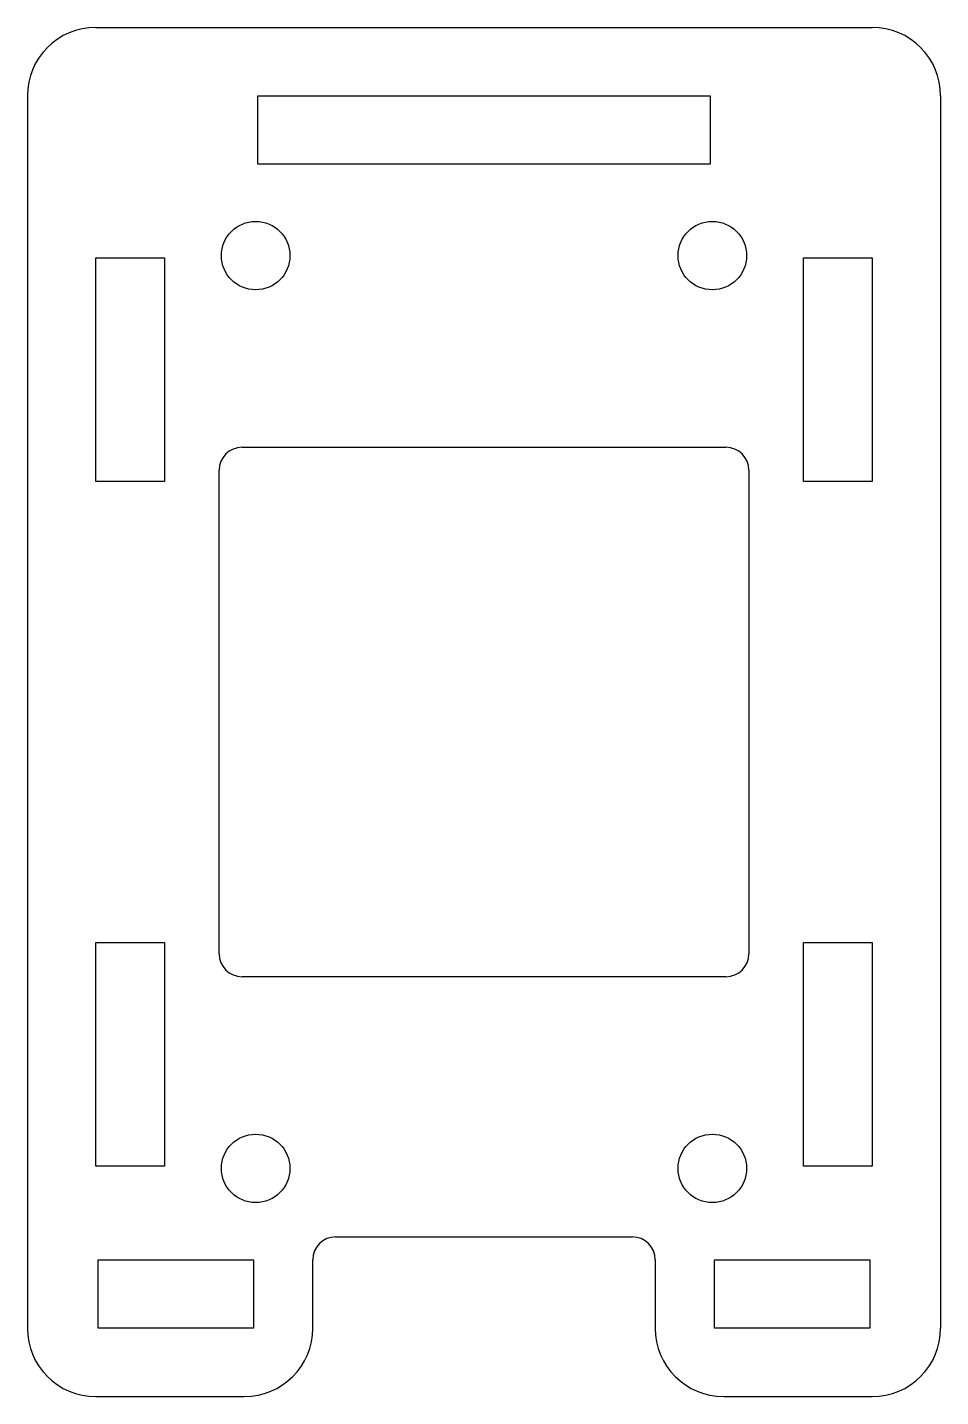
# Model space of a CAD drawing. Extents: x 0 to 40, y 0 to 60.
import ezdxf

# ---------------------------------------------------------------- set-up
doc = ezdxf.new("R2010")
doc.units = 0
doc.layers.get('0').update_dxf_attribs({"linetype": 'continuous'})

# ---------------------------------------------------------------- blocks, each defined once
blk = doc.blocks.new('FILLET006')
at = {"color": 0}
for p, q in [((3, 60), (37, 60)), ((0, 57), (0, 3)), ((10.1, 57), (29.9, 57)), ((10.1, 54), (10.1, 57)), ((29.9, 57), (29.9, 54)), ((40, 57), (40, 3)), ((29.9, 54), (10.1, 54)), ((3, 49.9), (6, 49.9)), ((3, 40.1), (3, 49.9)), ((6, 49.9), (6, 40.1)), ((34, 49.9), (37, 49.9)), ((34, 40.1), (34, 49.9)), ((37, 49.9), (37, 40.1)), ((9.4, 41.6), (30.6, 41.6)), ((8.4, 19.4), (8.4, 40.6)), ((31.6, 40.6), (31.6, 19.4)), ((6, 40.1), (3, 40.1)), ((37, 40.1), (34, 40.1)), ((3, 19.9), (6, 19.9)), ((3, 10.1), (3, 19.9)), ((6, 19.9), (6, 10.1)), ((34, 19.9), (37, 19.9)), ((34, 10.1), (34, 19.9)), ((37, 19.9), (37, 10.1)), ((30.6, 18.4), (9.4, 18.4)), ((6, 10.1), (3, 10.1)), ((37, 10.1), (34, 10.1)), ((13.5, 7), (26.5, 7)), ((3.1, 6), (9.9, 6)), ((3.1, 3), (3.1, 6)), ((9.9, 6), (9.9, 3)), ((12.5, 3), (12.5, 6)), ((27.5, 6), (27.5, 3)), ((30.1, 6), (36.9, 6)), ((30.1, 3), (30.1, 6)), ((36.9, 6), (36.9, 3)), ((9.9, 3), (3.1, 3)), ((36.9, 3), (30.1, 3)), ((3, 0), (9.5, 0)), ((30.5, 0), (37, 0))]:
    blk.add_line(p, q, dxfattribs=at)
for centre in [(10, 50), (30, 50), (10, 10), (30, 10)]:
    blk.add_circle(centre, 1.5, dxfattribs=at)
for centre, radius, start, end in [((3, 57), 3, 90, -180), ((37, 57), 3, 0, 90), ((9.4, 40.6), 1, 90, -180), ((30.6, 40.6), 1, 0, 90), ((9.4, 19.4), 1, -180, -90), ((30.6, 19.4), 1, -90, 0), ((13.5, 6), 1, 90, -180), ((26.5, 6), 1, 0, 90), ((3, 3), 3, 180, -90), ((9.5, 3), 3, -90, 0), ((30.5, 3), 3, -180, -90), ((37, 3), 3, -90, 0)]:
    blk.add_arc(centre, radius, start, end, dxfattribs=at)

msp = doc.modelspace()

# ---------------------------------------------------------------- block references
at = {"color": 0}
msp.add_blockref('FILLET006', (0, 0), dxfattribs=at)

doc.saveas('drawing.dxf')
